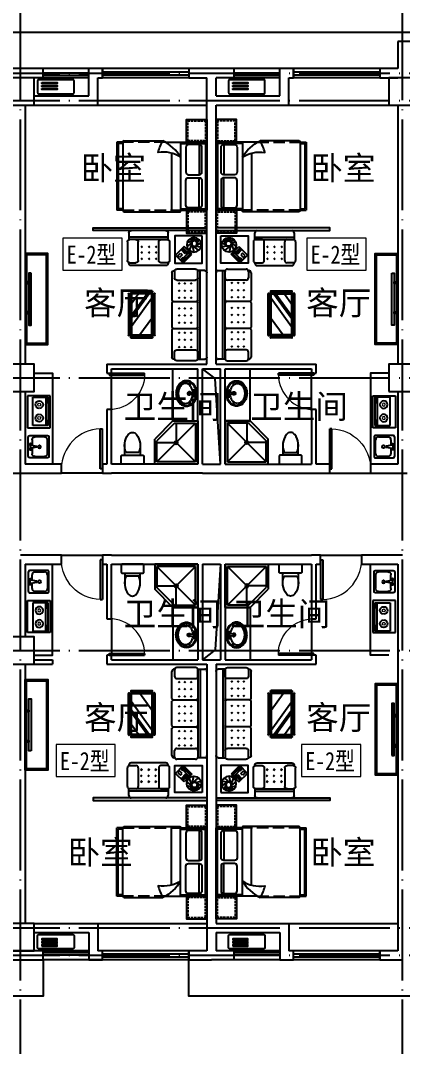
# Model space of a CAD drawing. Extents: x 122060 to 300410, y -425997 to -174060.
# Drawn here: x 233193 to 241593, y -400433 to -377867 of the extents above; entities that cross this region are included whole.
import ezdxf

# ---------------------------------------------------------------- set-up
doc = ezdxf.new("R2010")
doc.units = 0
doc.header["$LTSCALE"] = 1000
doc.header["$MEASUREMENT"] = 0
doc.linetypes.add('DASH', pattern=[0.35, 0.25, -0.1])
doc.linetypes.add('DOTE', pattern=[2.42, 2, -0.2, 0.02, -0.2])
doc.layers.get('0').update_dxf_attribs({"linetype": 'CONTINUOUS'})
for name, color, linetype in [('BALCONY', 6, 'CONTINUOUS'), ('DOTE', 1, 'CONTINUOUS'), ('WALL', 255, 'CONTINUOUS'), ('WINDOW', 4, 'CONTINUOUS'), ('WR-COLUMN', 255, 'CONTINUOUS'), ('WR-WALL', 255, 'CONTINUOUS'), ('厨卫', 8, 'CONTINUOUS'), ('家具', 8, 'CONTINUOUS'), ('平面看线', 8, 'CONTINUOUS'), ('空调', 8, 'CONTINUOUS')]:
    doc.layers.add(name, color=color, linetype=linetype)
doc.layers.add('PUB_TEXT', color=7, linetype='CONTINUOUS', lineweight=0)
doc.styles.add('dim_font', font='SIMPLEX.shx', dxfattribs={"width": 0.8})
doc.styles.add('宋体', font='SimSun.ttf')
doc.styles.add('黑体', font='SIMHEI.TTF', dxfattribs={"width": 0.8})

# ---------------------------------------------------------------- blocks, each defined once
blk = doc.blocks.new('dgfgf')
at = {"layer": '家具'}
blk.add_lwpolyline([(7597, -62676), (7147, -62676), (7147, -63176), (7597, -63176), (7597, -62676), (7517, -62676)], dxfattribs=at)
at = {"layer": '家具', "color": 251, "linetype": 'DASH', "ltscale": 0.2}
blk.add_lwpolyline([(7567, -62706), (7177, -62706), (7177, -63146), (7567, -63146)], close=True, dxfattribs=at)
blk = doc.blocks.new('A$C72813290')
at = {"layer": '家具'}
for p, q in [((579, 2000), (0, 2000)), ((0, 500), (0, 2000)), ((30, 530), (30, 1970)), ((579, 1970), (30, 1970)), ((170, 1945), (170, 1283)), ((579, 500), (579, 2010)), ((1830, 2030), (599, 2030)), ((779, 753), (779, 2030)), ((1850, 500), (1850, 2000)), ((1850, 2000), (1980, 2000)), ((1850, 1970), (1950, 1970)), ((1950, 530), (1950, 1970)), ((1980, 500), (1980, 2000)), ((170, 555), (170, 1217)), ((912, 500), (0, 500)), ((579, 530), (30, 530)), ((1830, 470), (967, 470)), ((1850, 530), (1950, 530)), ((1850, 500), (1980, 500))]:
    blk.add_line(p, q, dxfattribs=at)
at = {"layer": '家具', "linetype": 'DASH'}
for p, q in [((1850, 2000), (579, 2000)), ((912, 500), (1850, 500))]:
    blk.add_line(p, q, dxfattribs=at)
at = {"layer": '家具'}
for points in [[(170, 1945), (405, 1945, -0.414214), (465, 1885), (465, 1343, -0.414214), (405, 1283), (170, 1283, -0.414214), (110, 1343), (110, 1885, -0.414214)], [(170, 555), (405, 555, 0.414214), (465, 615), (465, 1157, 0.414214), (405, 1217), (170, 1217, 0.414214), (110, 1157), (110, 615, 0.414214)]]:
    blk.add_lwpolyline(points, format="xyb", close=True, dxfattribs=at)
blk.add_lwpolyline([(579, 833, 0.180302), (1071, 725, -0.088637), (967, 470, 28871.271551)], format="xyb", dxfattribs=at)
for centre, radius, start, end in [((599, 2010), 20, 90, 180), ((1819, 2001), 30.7, 357.6884, 69.6917), ((1392, 1313), 944, 210.6075, 243.2773), ((1819, 499), 30.7, 290.3566, 2.3152)]:
    blk.add_arc(centre, radius, start, end, dxfattribs=at)
blk.add_blockref('dgfgf', (-7147, 65176), dxfattribs=at)
at = {"layer": '家具', "xscale": -1, "rotation": 180}
blk.add_blockref('dgfgf', (-7147, -62676), dxfattribs=at)
blk = doc.blocks.new('asfdgdfhfgj')
at = {"layer": '家具'}
for p, q in [((253, 470), (-697, 470)), ((-697, 470), (-697, -80)), ((253, -480), (253, 470)), ((203, 420), (-647, 420)), ((-647, 420), (-647, -42)), ((-647, 420), (203, -430)), ((203, 420), (-196, 22)), ((203, -430), (203, 420)), ((-222, -5), (-222, 20)), ((-297, -480), (-697, -80)), ((-647, -5), (-260, -5)), ((-260, -430), (-647, -42)), ((-247, -5), (-222, -5)), ((-222, -5), (-197, -5)), ((-222, -30), (-222, -5)), ((-222, -430), (-222, -42)), ((-260, -430), (203, -430)), ((-297, -480), (253, -480))]:
    blk.add_line(p, q, dxfattribs=at)
for radius in [37.5, 25]:
    blk.add_circle((-222, -5), radius, dxfattribs=at)
blk = doc.blocks.new('asfdfgfhfg')
at = {"layer": '家具', "color": 6}
for p, q in [((-694, 1502), (-729, 1600)), ((-683, 1543), (-673, 1632)), ((-651, 1566), (-616, 1640)), ((-632, 1568), (-564, 1629)), ((-611, 1564), (-511, 1595)), ((-677, 1466), (-777, 1525)), ((-649, 1450), (-776, 1433)), ((-609, 1454), (-722, 1355)), ((-583, 1478), (-618, 1320)), ((-598, 1556), (-471, 1530)), ((-581, 1533), (-467, 1445)), ((-575, 1501), (-521, 1357))]:
    blk.add_line(p, q, dxfattribs=at)
at = {"layer": '家具'}
for p, q in [((-54, 1595), (-54, 1745)), ((-54, 1645), (809, 1645)), ((-54, 1595), (809, 1595)), ((102, 1595), (-37, 1595)), ((-4, 1795), (759, 1795)), ((652, 1595), (792, 1595)), ((809, 1745), (809, 1592)), ((-575, 1274), (-405, 1443)), ((-386, 1406), (-471, 1321)), ((-452, 1302), (-367, 1387)), ((-433, 1283), (-348, 1368)), ((-405, 1443), (-216, 1255)), ((-348, 1368), (-386, 1406)), ((-87, 1545), (-87, 1134)), ((152, 1134), (152, 1545)), ((198, 1453), (229, 1423)), ((229, 1453), (198, 1423)), ((356, 1453), (386, 1423)), ((386, 1453), (356, 1423)), ((514, 1453), (544, 1423)), ((544, 1453), (514, 1423)), ((602, 1134), (602, 1545)), ((842, 1545), (842, 1134)), ((-386, 1085), (-575, 1274)), ((-556, 1274), (-509, 1227)), ((-504, 1326), (-551, 1278)), ((-551, 1278), (-509, 1236)), ((-532, 1278), (-504, 1307)), ((-532, 1278), (-381, 1128)), ((-509, 1236), (-499, 1245)), ((-509, 1227), (-495, 1241)), ((-462, 1283), (-504, 1326)), ((-353, 1156), (-504, 1307)), ((-452, 1283), (-499, 1330)), ((-471, 1321), (-433, 1283)), ((-471, 1274), (-462, 1283)), ((-466, 1269), (-452, 1283)), ((-424, 1151), (-414, 1161)), ((-381, 1109), (-424, 1151)), ((-216, 1255), (-386, 1085)), ((-386, 1189), (-377, 1198)), ((-334, 1156), (-381, 1109)), ((-381, 1128), (-353, 1156)), ((-377, 1198), (-334, 1156)), ((-325, 1297), (-363, 1260)), ((-363, 1260), (-306, 1203)), ((-268, 1241), (-325, 1297)), ((-306, 1203), (-268, 1241)), ((198, 1326), (229, 1296)), ((229, 1326), (198, 1296)), ((198, 1189), (229, 1159)), ((229, 1189), (198, 1159)), ((356, 1326), (386, 1296)), ((386, 1326), (356, 1296)), ((386, 1189), (356, 1159)), ((356, 1189), (386, 1159)), ((514, 1326), (544, 1296)), ((544, 1326), (514, 1296)), ((514, 1189), (544, 1159)), ((544, 1189), (514, 1159)), ((-859, 912), (-706, 912)), ((-759, -1038), (-759, 912)), ((-709, -1038), (-709, 912)), ((-659, 946), (-247, 946)), ((-197, 912), (-189, 912)), ((-54, 1084), (-54, 1075)), ((-37, 1084), (102, 1084)), ((-4, 1025), (759, 1025)), ((792, 1084), (652, 1084)), ((809, 1084), (809, 1075)), ((-909, -988), (-909, 862)), ((-709, 755), (-709, 896)), ((-247, 705), (-659, 705)), ((-197, 896), (-197, 755)), ((-139, 862), (-139, 264)), ((-546, 651), (-576, 620)), ((-546, 620), (-576, 651)), ((-546, 463), (-576, 493)), ((-546, 493), (-576, 463)), ((-409, 651), (-439, 620)), ((-409, 620), (-439, 651)), ((-409, 493), (-439, 463)), ((-409, 463), (-439, 493)), ((-282, 651), (-312, 620)), ((-282, 620), (-312, 651)), ((-282, 493), (-312, 463)), ((-282, 463), (-312, 493)), ((287, 455), (287, 450)), ((297, 465), (756, 465)), ((766, 455), (766, 450)), ((-169, 235), (-679, 235)), ((-546, 335), (-576, 305)), ((-546, 305), (-576, 335)), ((-409, 335), (-439, 305)), ((-409, 305), (-439, 335)), ((-282, 335), (-312, 305)), ((-282, 305), (-312, 335)), ((236, -505), (236, 404)), ((246, 414), (251, 414)), ((261, 368), (333, 440)), ((261, 396), (305, 440)), ((261, -505), (261, 404)), ((297, 440), (756, 440)), ((301, 305), (751, -315)), ((364, 400), (751, -134)), ((407, 400), (751, -75)), ((595, 400), (751, 185)), ((791, 368), (719, 440)), ((791, 396), (747, 440)), ((791, 404), (791, -505)), ((806, 414), (801, 414)), ((816, 404), (816, -505)), ((-546, 75), (-576, 105)), ((-546, 105), (-576, 75)), ((-409, 75), (-439, 105)), ((-409, 105), (-439, 75)), ((-282, 75), (-312, 105)), ((-282, 105), (-312, 75)), ((-139, 206), (-139, -332)), ((-546, -52), (-576, -82)), ((-546, -82), (-576, -52)), ((-546, -240), (-576, -210)), ((-546, -210), (-576, -240)), ((-409, -82), (-439, -52)), ((-409, -52), (-439, -82)), ((-409, -240), (-439, -210)), ((-409, -210), (-439, -240)), ((-282, -82), (-312, -52)), ((-282, -52), (-312, -82)), ((-282, -240), (-312, -210)), ((-282, -210), (-312, -240)), ((301, -138), (565, -500)), ((-169, -361), (-679, -361)), ((-546, -431), (-576, -461)), ((-546, -461), (-576, -431)), ((-409, -431), (-439, -461)), ((-409, -461), (-439, -431)), ((-282, -431), (-312, -461)), ((-282, -461), (-312, -431)), ((-139, -390), (-139, -988)), ((-546, -619), (-576, -588)), ((-546, -588), (-576, -619)), ((-409, -588), (-439, -619)), ((-409, -619), (-439, -588)), ((-282, -588), (-312, -619)), ((-282, -619), (-312, -588)), ((246, -515), (251, -515)), ((261, -468), (333, -540)), ((261, -496), (305, -540)), ((287, -555), (287, -550)), ((756, -540), (297, -540)), ((756, -565), (297, -565)), ((791, -468), (719, -540)), ((791, -496), (747, -540)), ((766, -555), (766, -550)), ((806, -515), (801, -515)), ((-709, -881), (-709, -1021)), ((-247, -831), (-659, -831)), ((-546, -746), (-576, -776)), ((-546, -776), (-576, -746)), ((-409, -746), (-439, -776)), ((-409, -776), (-439, -746)), ((-282, -746), (-312, -776)), ((-282, -776), (-312, -746)), ((-197, -1021), (-197, -881)), ((-709, -1038), (-859, -1038)), ((-659, -1071), (-247, -1071)), ((-197, -1038), (-189, -1038))]:
    blk.add_line(p, q, dxfattribs=at)
for points in [[(-805, 1679), (-205, 1679), (-205, 1079), (-805, 1079)], [(301, 400), (751, 400), (751, -500), (301, -500)]]:
    blk.add_lwpolyline(points, close=True, dxfattribs=at)
at = {"layer": '家具', "color": 6}
for centre, radius in [((-623, 1480), 160), ((-634, 1508), 60)]:
    blk.add_circle(centre, radius, dxfattribs=at)
at = {"layer": '家具'}
for centre, radius, start, end in [((-37, 1545), 50, 90, 180), ((-4, 1745), 50, 90, 180), ((102, 1545), 50, 0, 90), ((652, 1545), 50, 90, 180), ((759, 1745), 50, 0, 90), ((792, 1545), 50, 0, 90), ((-37, 1134), 50, 180, 270), ((102, 1134), 50, 270, 0), ((652, 1134), 50, 180, 270), ((792, 1134), 50, 270, 0), ((-859, 862), 50, 90, 180), ((-659, 896), 50, 90, 180), ((-247, 896), 50, 0, 90), ((-189, 862), 50, 0, 90), ((-4, 1075), 50, 180, 270), ((759, 1075), 50, 270, 0), ((-659, 755), 50, 180, 270), ((-247, 755), 50, 270, 0), ((297, 455), 10, 90, 180), ((756, 455), 10, 0, 90), ((-679, 265), 30, 180, 270), ((-679, 205), 30, 90, 180), ((-169, 265), 30, 270, 0), ((-169, 205), 30, 0, 90), ((246, 404), 10, 90, 180), ((251, 404), 10, 0, 90), ((297, 450), 10, 180, 270), ((756, 450), 10, 270, 0), ((801, 404), 10, 90, 180), ((806, 404), 10, 0, 90), ((-679, -331), 30, 180, 270), ((-679, -391), 30, 90, 180), ((-169, -331), 30, 270, 0), ((-169, -391), 30, 0, 90), ((246, -505), 10, 180, 270), ((251, -505), 10, 270, 0), ((297, -550), 10, 90, 180), ((297, -555), 10, 180, 270), ((756, -550), 10, 0, 90), ((756, -555), 10, 270, 0), ((801, -505), 10, 180, 270), ((806, -505), 10, 270, 0), ((-659, -881), 50, 90, 180), ((-247, -881), 50, 0, 90), ((-859, -988), 50, 180, 270), ((-659, -1021), 50, 180, 270), ((-247, -1021), 50, 270, 0), ((-189, -988), 50, 270, 0)]:
    blk.add_arc(centre, radius, start, end, dxfattribs=at)
at = {"layer": '家具', "style": 'dim_font', "width": 0.8, "flags": 9}
for tag, p, rotation in [('YSIZE', (377, 1795), 180), ('XSIZE', (377, 1795), 180), ('YSIZE', (-909, -63), 270), ('XSIZE', (-909, -63), 270)]:
    blk.add_attdef(tag, p, '', height=0.5, rotation=rotation, dxfattribs=at)
blk = doc.blocks.new('A$C2FB07499')
at = {"layer": '家具', "ltscale": 0.5}
blk.add_lwpolyline([(500, 0), (0, 0), (0, 2000), (500, 2000)], close=True, dxfattribs=at)
at = {"layer": '家具', "color": 251, "ltscale": 40}
for points in [[(470, 30), (30, 30), (30, 1970), (470, 1970)], [(368, 1572), (415, 1572), (415, 428), (368, 428)], [(415, 1381), (480, 1381), (480, 1343), (415, 1343)], [(415, 717), (480, 717), (480, 679), (415, 679)]]:
    blk.add_lwpolyline(points, close=True, dxfattribs=at)
blk = doc.blocks.new('safedgdhgfh')
at = {"layer": '厨卫', "linetype": 'Continuous'}
for p, q in [((-352, -356), (-352, 344)), ((-352, 344), (148, 344)), ((148, 344), (148, -356)), ((148, -356), (-352, -356))]:
    blk.add_line(p, q, dxfattribs=at)
at = {"layer": '厨卫'}
for p, q in [((103, 293), (-239, 293)), ((-239, 293), (-239, -330)), ((47, -330), (47, 293)), ((103, -330), (103, 293)), ((-239, -330), (103, -330))]:
    blk.add_line(p, q, dxfattribs=at)
at = {"layer": '厨卫', "lineweight": 13}
for p, q in [((71, 268), (81, 268)), ((96, 251), (79, 251)), ((79, 251), (79, 186)), ((96, 186), (96, 251)), ((70, 176), (81, 176)), ((79, 186), (96, 186)), ((71, -205), (81, -205)), ((79, -222), (79, -287)), ((96, -222), (79, -222)), ((96, -287), (96, -222)), ((70, -297), (81, -297)), ((79, -287), (96, -287))]:
    blk.add_line(p, q, dxfattribs=at)
for points in [[(71, 268, 0.259034), (67, 266, 0.076276), (63, 254, 0.036515), (60, 241, 0.026615), (59, 222, 0.026615), (60, 203, 0.036515), (63, 189, 0.076276), (67, 178, 0.259034), (71, 176, 0.078462), (72, 176, 0.056762)], [(81, 268, 0.259034), (78, 266, 0.076276), (73, 254, 0.036515), (71, 241, 0.026615), (70, 222, 0.026615), (71, 203, 0.036515), (73, 189, 0.076276), (78, 178, 0.259034), (81, 176, 0.259034), (85, 178, 0.056762), (89, 186, 0.036515)], [(91, 251, 0.008736), (90, 254, 0.076276), (85, 266, 0.259034), (81, 268, 0.259034)], [(71, -205, 0.259034), (67, -207, 0.076276), (63, -219, 0.036515), (60, -232, 0.026615), (59, -251, 0.026615), (60, -270, 0.036515), (63, -284, 0.076276), (67, -295, 0.259034), (71, -297, 0.078462), (72, -297, 0.056762)], [(81, -205, 0.259034), (78, -207, 0.076276), (73, -219, 0.036515), (71, -232, 0.026615), (70, -251, 0.026615), (71, -270, 0.036515), (73, -284, 0.076276), (78, -295, 0.259034), (81, -297, 0.259034), (85, -295, 0.056762), (89, -287, 0.036515)], [(91, -222, 0.008736), (90, -219, 0.076276), (85, -207, 0.259034), (81, -205, 0.259034)]]:
    blk.add_lwpolyline(points, format="xyb", dxfattribs=at)
at = {"layer": '厨卫', "linetype": 'Continuous'}
for centre, start, end in [((-94, 128), 270, 269.036), ((-94, -165), 90.964, 90)]:
    blk.add_arc(centre, 82.5, start, end, dxfattribs=at)
at = {"layer": '厨卫', "linetype": 'Continuous', "lineweight": 13}
for centre, start, end in [((-94, 128), 270, 269.3468), ((-94, -165), 90.6532, 90)]:
    blk.add_arc(centre, 31.6, start, end, dxfattribs=at)
blk = doc.blocks.new('空调机')
at = {"layer": '空调', "color": 8}
for p, q in [((2416486, -275315), (2416486, -275325)), ((2416849, -275305), (2416496, -275305)), ((2416859, -275325), (2416859, -275315))]:
    blk.add_line(p, q, dxfattribs=at)
blk.add_lwpolyline([(2416186, -275325), (2416946, -275325, -0.414214), (2416966, -275345), (2416966, -275615, -0.414214), (2416946, -275635), (2416186, -275635, -0.414214), (2416166, -275615), (2416166, -275345, -0.414214)], format="xyb", close=True, dxfattribs=at)
for points in [[(2416256, -275445), (2416592, -275445), (2416592, -275416), (2416256, -275416)], [(2416256, -275511), (2416592, -275511), (2416592, -275482), (2416256, -275482)], [(2416235, -275664), (2416675, -275664), (2416675, -275649), (2416235, -275649)], [(2416256, -275577), (2416592, -275577), (2416592, -275548), (2416256, -275548)]]:
    blk.add_lwpolyline(points, close=True, dxfattribs=at)
for centre, start, end in [((2416496, -275315), 90, 180), ((2416849, -275315), 0, 90)]:
    blk.add_arc(centre, 10, start, end, dxfattribs=at)
blk = doc.blocks.new('_FZHK')
blk.add_lwpolyline([(-0.5, -0.5), (0.5, -0.5), (0.5, 0.5), (-0.5, 0.5)], close=True)
blk = doc.blocks.new('$DorLib2D$00000001')
for p, q in [((0.45, 0.975), (0.5, 0.975)), ((0.45, 0), (0.45, 0.975)), ((0.5, 0), (0.5, 0.975)), ((0.5, 0), (0.45, 0))]:
    blk.add_line(p, q)
at = {"lineweight": 13}
blk.add_arc((0.475, 0), 0.975, 91.4693, 180, dxfattribs=at)
blk = doc.blocks.new('$plan$00001613')
at = {"layer": '厨卫'}
for p, q in [((-260, -140), (-260, 140)), ((-200, 170), (-200, -170))]:
    blk.add_line(p, q, dxfattribs=at)
blk.add_lwpolyline([(-430, -170), (-200, -170), (-200, -220, 0.414214), (-170, -250), (-30, -250, 0.414214), (0, -220), (0, 220, 0.414214), (-30, 250), (-170, 250, 0.414214), (-200, 220), (-200, 170), (-430, 170)], format="xyb", dxfattribs=at)
for centre, radius, start, end in [((-590, 0), 110, 123.4509, 236.5491), ((-413, -227), 398, 67.4505, 126.6381), ((-413, 227), 398, 233.3619, 292.5495)]:
    blk.add_arc(centre, radius, start, end, dxfattribs=at)
blk = doc.blocks.new('$plan$00001629')
for p, q in [((-252, -170), (-172, -150)), ((-75, -35), (-75, -85)), ((-75, -35), (75, -35)), ((-75, -85), (-21, -85)), ((-16, -146), (-25, -35)), ((16, -146), (25, -35)), ((21, -85), (75, -85)), ((75, -35), (75, -85)), ((172, -150), (252, -170))]:
    blk.add_line(p, q)
for centre, radius in [((-50, -60), 20), ((1, -60), 10), ((50, -60), 20)]:
    blk.add_circle(centre, radius)
for centre, radius, start, end in [((0, -340), 340, 90, 108.7907), ((0, -340), 340, 71.2093, 90), ((-90, -230), 190, 153.24, 180), ((-90, -230), 173, 153.24, 180), ((-46, -252), 239, 129.4007, 153.24), ((-46, -252), 222, 129.4007, 153.24), ((-102, -250), 118, 150.3366, 180), ((-53, -278), 174, 126.0274, 150.3366), ((-18, -286), 283, 108.7907, 129.4007), ((-18, -286), 266, 108.7907, 129.4007), ((-21, -322), 229, 106.7647, 126.0274), ((0, -340), 323, 90, 108.7907), ((0, -391), 301, 93.9271, 106.7647), ((0, -170), 35, 118.7783, 61.2217), ((0, -170), 25, 129.0728, 50.9272), ((0, -146), 16.3, 180, 0), ((0, -340), 323, 71.2093, 90), ((0, -391), 301, 73.2353, 86.0729), ((21, -322), 229, 53.9726, 73.2353), ((18, -286), 266, 50.5993, 71.2093), ((18, -286), 283, 50.5993, 71.2093), ((53, -278), 174, 29.6634, 53.9726), ((46, -252), 222, 26.76, 50.5993), ((46, -252), 239, 26.76, 50.5993), ((102, -250), 118, 0, 29.6634), ((90, -230), 173, 0, 26.76), ((90, -230), 190, 0, 26.76), ((-90, -230), 190, 180, 206.76), ((-90, -230), 173, 180, 206.76), ((-46, -208), 239, 206.76, 230.5993), ((-46, -208), 222, 206.76, 230.5993), ((-102, -250), 118, 180, 209.6634), ((-53, -222), 174, 209.6634, 233.9726), ((-18, -174), 283, 230.5993, 251.2093), ((-18, -174), 266, 230.5993, 251.2093), ((-21, -178), 229, 233.9726, 253.2353), ((0, -120), 340, 251.2093, 270), ((0, -120), 323, 251.2093, 270), ((0, -109), 301, 253.2353, 270), ((0, -109), 301, 270, 286.7647), ((0, -120), 323, 270, 288.7907), ((0, -120), 340, 270, 288.7907), ((21, -178), 229, 286.7647, 306.0274), ((18, -174), 266, 288.7907, 309.4007), ((18, -174), 283, 288.7907, 309.4007), ((53, -222), 174, 306.0274, 330.3366), ((46, -208), 222, 309.4007, 333.24), ((46, -208), 239, 309.4007, 333.24), ((102, -250), 118, 330.3366, 0), ((90, -230), 173, 333.24, 0), ((90, -230), 190, 333.24, 0)]:
    blk.add_arc(centre, radius, start, end)
blk = doc.blocks.new('$plan$00000356')
at = {"color": 0, "linetype": 'ByBlock'}
for p, q in [((215, 0), (-215, 0)), ((-245, -31), (-245, -419)), ((-215, -358), (-215, -143)), ((-153, -82), (-26, -82)), ((-31, -41), (31, -41)), ((-31, -61), (-10, -184)), ((-10, -184), (10, -184)), ((10, -184), (31, -61)), ((26, -82), (153, -82)), ((215, -143), (215, -358)), ((245, -419), (245, -31)), ((-215, -450), (215, -450)), ((153, -419), (-153, -419))]:
    blk.add_line(p, q, dxfattribs=at)
for centre, radius in [((-51, -51), 20.5), ((0, -245), 30.7), ((51, -51), 20.5)]:
    blk.add_circle(centre, radius, dxfattribs=at)
for centre, radius, start, end in [((-215, -31), 30.7, 90, 180), ((-153, -143), 61.4, 90, 180), ((153, -143), 61.4, 0, 90), ((215, -31), 30.7, 0, 90), ((-215, -419), 30.7, 180, 270), ((-153, -358), 61.4, 180, 270), ((153, -358), 61.4, 270, 0), ((215, -419), 30.7, 270, 0)]:
    blk.add_arc(centre, radius, start, end, dxfattribs=at)
blk = doc.blocks.new('$TCHSYS$WIN2D')
for p, q in [((-0.5, 0.5), (0.5, 0.5)), ((-0.5, 0.5), (-0.5, -0.5)), ((0.5, 0.5), (0.5, -0.5)), ((0.5, 0.167), (-0.5, 0.167)), ((0.5, -0.167), (-0.5, -0.167)), ((-0.5, -0.5), (0.5, -0.5))]:
    blk.add_line(p, q)

msp = doc.modelspace()

# ---------------------------------------------------------------- linework, layer by layer
at = {"layer": 'BALCONY', "color": 8}
for p, q in [((234692.7, -378925.6), (233692.7, -378925.6)), ((238892.7, -378925.6), (237892.7, -378925.6)), ((234692.7, -379125.6), (233692.7, -379125.6)), ((238892.7, -379125.6), (237892.7, -379125.6)), ((234692.7, -398325.6), (233692.7, -398325.6)), ((238892.7, -398325.6), (237892.7, -398325.6)), ((234692.7, -398525.6), (233692.7, -398525.6)), ((238892.7, -398525.6), (237892.7, -398525.6))]:
    msp.add_line(p, q, dxfattribs=at)
at = {"layer": 'BALCONY'}
for p, q in [((234692.7, -379025.6), (233692.7, -379025.6)), ((234692.7, -379075.6), (233692.7, -379075.6)), ((238892.7, -379025.6), (237892.7, -379025.6)), ((238892.7, -379075.6), (237892.7, -379075.6)), ((234692.7, -398375.6), (233692.7, -398375.6)), ((234692.7, -398425.6), (233692.7, -398425.6)), ((238892.7, -398375.6), (237892.7, -398375.6)), ((238892.7, -398425.6), (237892.7, -398425.6))]:
    msp.add_line(p, q, dxfattribs=at)
at = {"layer": 'DOTE', "linetype": 'DOTE'}
for p, q in [((233192.7, -401400.9), (233192.7, -374585.9)), ((241592.7, -401400.9), (241592.7, -374585.9)), ((157037.6, -379025.6), (258044.4, -379025.6)), ((157037.6, -379625.6), (258044.4, -379625.6)), ((157037.6, -385725.6), (258044.4, -385725.6)), ((157037.6, -391725.6), (257744.4, -391725.6)), ((157037.6, -397825.6), (257744.4, -397825.6)), ((157037.6, -398425.6), (257744.4, -398425.6))]:
    msp.add_line(p, q, dxfattribs=at)
at = {"layer": 'PUB_TEXT'}
for points in [[(235425.1, -382654.8), (234125.1, -382654.8), (234125.1, -383354.8), (235425.1, -383354.8)], [(240792, -382654.8), (239492, -382654.8), (239492, -383354.8), (240792, -383354.8)], [(235277.7, -393793.2), (233977.7, -393793.2), (233977.7, -394493.2), (235277.7, -394493.2)], [(240673.8, -393793.2), (239373.8, -393793.2), (239373.8, -394493.2), (240673.8, -394493.2)]]:
    msp.add_lwpolyline(points, close=True, dxfattribs=at)
at = {"layer": 'WALL'}
for p, q in [((237292.7, -379625.6), (237292.7, -379125.6)), ((237492.7, -379525.6), (237492.7, -379125.6)), ((233492.7, -379525.6), (234692.7, -379525.6)), ((237492.7, -379525.6), (238892.7, -379525.6)), ((233492.7, -379725.6), (234892.7, -379725.6)), ((237292.7, -385425.6), (237292.7, -379625.6)), ((237492.7, -379725.6), (239092.7, -379725.6)), ((237492.7, -385425.6), (237492.7, -379725.6)), ((235092.7, -385425.6), (237192.7, -385425.6)), ((235092.7, -385425.6), (235092.7, -385625.6)), ((235092.7, -385625.6), (235192.7, -385625.6)), ((235192.7, -385525.6), (237092.7, -385525.6)), ((235192.7, -385625.6), (235192.7, -385525.6)), ((237092.7, -387625.6), (237092.7, -385525.6)), ((237192.7, -385425.6), (237292.7, -385425.6)), ((237192.7, -387625.6), (237192.7, -385525.6)), ((237192.7, -385525.6), (237392.7, -385525.6)), ((237392.7, -385525.6), (237592.7, -385525.6)), ((237492.7, -385425.6), (237592.7, -385425.6)), ((237592.7, -385425.6), (239692.7, -385425.6)), ((237592.7, -387625.6), (237592.7, -385525.6)), ((237692.7, -387625.6), (237692.7, -385525.6)), ((237692.7, -385525.6), (239592.7, -385525.6)), ((239592.7, -385525.6), (239592.7, -385625.6)), ((239592.7, -385625.6), (239692.7, -385625.6)), ((239692.7, -385625.6), (239692.7, -385425.6)), ((235192.7, -386425.6), (235092.7, -386425.6)), ((235092.7, -386425.6), (235092.7, -387625.6)), ((235192.7, -387625.6), (235192.7, -386425.6)), ((239692.7, -386425.6), (239592.7, -386425.6)), ((239592.7, -386425.6), (239592.7, -387625.6)), ((239692.7, -387625.6), (239692.7, -386425.6)), ((234092.7, -387625.6), (233292.7, -387625.6)), ((234092.7, -387825.6), (234092.7, -387625.6)), ((235092.7, -387625.6), (234992.7, -387625.6)), ((234992.7, -387625.6), (234992.7, -387825.6)), ((237092.7, -387625.6), (235192.7, -387625.6)), ((237192.7, -387625.6), (237592.7, -387625.6)), ((237692.7, -387625.6), (239592.7, -387625.6)), ((239992.7, -387625.6), (239692.7, -387625.6)), ((239992.7, -387825.6), (239992.7, -387625.6)), ((241492.7, -387625.6), (240892.7, -387625.6)), ((240892.7, -387625.6), (240892.7, -387825.6)), ((232492.7, -387825.6), (233192.7, -387825.6)), ((233192.7, -387825.6), (234092.7, -387825.6)), ((234992.7, -387825.6), (235192.7, -387825.6)), ((237192.7, -387825.6), (235192.7, -387825.6)), ((237192.7, -387825.6), (237592.7, -387825.6)), ((237592.7, -387825.6), (239592.7, -387825.6)), ((239592.7, -387825.6), (239992.7, -387825.6)), ((240892.7, -387825.6), (241692.7, -387825.6)), ((234092.7, -389625.6), (233192.7, -389625.6)), ((234092.7, -389825.6), (234092.7, -389625.6)), ((235192.7, -389625.6), (234992.7, -389625.6)), ((234992.7, -389625.6), (234992.7, -389825.6)), ((235192.7, -389625.6), (237192.7, -389625.6)), ((237192.7, -389625.6), (237592.7, -389625.6)), ((237592.7, -389625.6), (239592.7, -389625.6)), ((239792.7, -389625.6), (239592.7, -389625.6)), ((239792.7, -389825.6), (239792.7, -389625.6)), ((241592.7, -389625.6), (240692.7, -389625.6)), ((240692.7, -389625.6), (240692.7, -389825.6)), ((233292.7, -389825.6), (234092.7, -389825.6)), ((234992.7, -389825.6), (235092.7, -389825.6)), ((235092.7, -389825.6), (235092.7, -391025.6)), ((235192.7, -391025.6), (235192.7, -389825.6)), ((235192.7, -389825.6), (237092.7, -389825.6)), ((237092.7, -389825.6), (237092.7, -391925.6)), ((237192.7, -389825.6), (237592.7, -389825.6)), ((237192.7, -389825.6), (237192.7, -391925.6)), ((237592.7, -389825.6), (237592.7, -391925.6)), ((237692.7, -389825.6), (237692.7, -391925.6)), ((237692.7, -389825.6), (239592.7, -389825.6)), ((239592.7, -389825.6), (239592.7, -391025.6)), ((239692.7, -391025.6), (239692.7, -389825.6)), ((239692.7, -389825.6), (239792.7, -389825.6)), ((240692.7, -389825.6), (241492.7, -389825.6)), ((235092.7, -391025.6), (235192.7, -391025.6)), ((239592.7, -391025.6), (239692.7, -391025.6)), ((233492.7, -391925.6), (233892.7, -391925.6)), ((233892.7, -391925.6), (233892.7, -392025.6)), ((235192.7, -391825.6), (235092.7, -391825.6)), ((235092.7, -391825.6), (235092.7, -392025.6)), ((235192.7, -391925.6), (235192.7, -391825.6)), ((235192.7, -391925.6), (237092.7, -391925.6)), ((237192.7, -391925.6), (237392.7, -391925.6)), ((237392.7, -391925.6), (237592.7, -391925.6)), ((237692.7, -391925.6), (239592.7, -391925.6)), ((239692.7, -391825.6), (239592.7, -391825.6)), ((239592.7, -391825.6), (239592.7, -391925.6)), ((239692.7, -392025.6), (239692.7, -391825.6)), ((233492.7, -392025.6), (233892.7, -392025.6)), ((235092.7, -392025.6), (237192.7, -392025.6)), ((237192.7, -392025.6), (237292.7, -392025.6)), ((237292.7, -392025.6), (237292.7, -397825.6)), ((237492.7, -392025.6), (237492.7, -397725.6)), ((237492.7, -392025.6), (237592.7, -392025.6)), ((237592.7, -392025.6), (239692.7, -392025.6)), ((233492.7, -397725.6), (234892.7, -397725.6)), ((237292.7, -397825.6), (237292.7, -398325.6)), ((237492.7, -397725.6), (239092.7, -397725.6)), ((233492.7, -397925.6), (234692.7, -397925.6)), ((237492.7, -397925.6), (238892.7, -397925.6)), ((237492.7, -397925.6), (237492.7, -398325.6))]:
    msp.add_line(p, q, dxfattribs=at)
for points in [[(237292.7, -382485.6), (234792.7, -382485.6), (234792.7, -382425.6), (237292.7, -382425.6)], [(237492.7, -382485.6), (239992.7, -382485.6), (239992.7, -382425.6), (237492.7, -382425.6)], [(237292.7, -394965.6), (234792.7, -394965.6), (234792.7, -395025.6), (237292.7, -395025.6)], [(237492.7, -394965.6), (239992.7, -394965.6), (239992.7, -395025.6), (237492.7, -395025.6)]]:
    msp.add_lwpolyline(points, dxfattribs=at)
at = {"layer": 'WINDOW'}
for p, q in [((234892.7, -379725.6), (237292.7, -379725.6)), ((239092.7, -379725.6), (241292.7, -379725.6)), ((235192.7, -386425.6), (235192.7, -385625.6)), ((239592.7, -386425.6), (239592.7, -385625.6)), ((234992.7, -387825.6), (234092.7, -387825.6)), ((239992.7, -387825.6), (240892.7, -387825.6)), ((234092.7, -389625.6), (234992.7, -389625.6)), ((239792.7, -389625.6), (240692.7, -389625.6)), ((235192.7, -391025.6), (235192.7, -391825.6)), ((239592.7, -391025.6), (239592.7, -391825.6)), ((234892.7, -397725.6), (237292.7, -397725.6)), ((239092.7, -397725.6), (241492.7, -397725.6))]:
    msp.add_line(p, q, dxfattribs=at)
at = {"layer": 'WR-WALL'}
for p, q in [((242092.7, -378325.6), (241492.7, -378325.6)), ((241492.7, -378325.6), (241492.7, -378925.6)), ((233192.7, -378925.6), (232692.7, -378925.6)), ((233692.7, -378925.6), (233192.7, -378925.6)), ((233692.7, -379125.6), (233692.7, -378925.6)), ((234692.7, -379525.6), (234692.7, -378925.6)), ((234992.7, -378925.6), (234692.7, -378925.6)), ((234992.7, -379125.6), (234992.7, -378925.6)), ((237392.7, -378925.6), (236892.7, -378925.6)), ((236892.7, -378925.6), (236892.7, -379125.6)), ((237892.7, -378925.6), (237392.7, -378925.6)), ((237892.7, -379125.6), (237892.7, -378925.6)), ((238892.7, -379525.6), (238892.7, -378925.6)), ((239192.7, -378925.6), (238892.7, -378925.6)), ((239192.7, -379125.6), (239192.7, -378925.6)), ((241492.7, -378925.6), (241092.7, -378925.6)), ((241092.7, -378925.6), (241092.7, -379125.6)), ((233692.7, -379125.6), (233292.7, -379125.6)), ((234892.7, -379725.6), (234892.7, -379125.6)), ((234892.7, -379125.6), (234992.7, -379125.6)), ((236892.7, -379125.6), (237292.7, -379125.6)), ((237892.7, -379125.6), (237492.7, -379125.6)), ((239092.7, -379725.6), (239092.7, -379125.6)), ((239092.7, -379125.6), (239192.7, -379125.6)), ((241092.7, -379125.6), (241492.7, -379125.6)), ((233292.7, -379725.6), (233292.7, -385425.6)), ((241492.7, -379725.6), (241492.7, -381325.6)), ((241492.7, -381325.6), (241492.7, -383925.6)), ((241492.7, -383925.6), (241492.7, -385425.6)), ((233292.7, -386025.6), (233292.7, -387625.6)), ((241492.7, -386025.6), (241492.7, -387625.6)), ((233292.7, -389825.6), (233292.7, -391425.6)), ((241492.7, -389825.6), (241492.7, -391925.6)), ((241492.7, -391925.6), (241492.7, -397825.6)), ((233292.7, -392025.6), (233292.7, -397725.6)), ((234892.7, -397725.6), (234892.7, -398325.6)), ((239092.7, -397725.6), (239092.7, -398325.6)), ((241492.7, -397825.6), (241492.7, -398325.6)), ((234692.7, -397925.6), (234692.7, -398525.6)), ((238892.7, -397925.6), (238892.7, -398525.6)), ((233692.7, -398325.6), (232692.7, -398325.6)), ((233692.7, -398525.6), (233692.7, -398325.6)), ((234992.7, -398325.6), (234892.7, -398325.6)), ((234992.7, -398525.6), (234992.7, -398325.6)), ((237292.7, -398325.6), (236892.7, -398325.6)), ((236892.7, -398325.6), (236892.7, -398525.6)), ((237892.7, -398325.6), (237492.7, -398325.6)), ((237892.7, -398525.6), (237892.7, -398325.6)), ((239192.7, -398325.6), (239092.7, -398325.6)), ((239192.7, -398525.6), (239192.7, -398325.6)), ((241492.7, -398325.6), (241092.7, -398325.6)), ((241092.7, -398325.6), (241092.7, -398525.6)), ((232692.7, -398525.6), (233692.7, -398525.6)), ((234692.7, -398525.6), (234992.7, -398525.6)), ((236892.7, -398525.6), (237392.7, -398525.6)), ((237892.7, -398525.6), (237392.7, -398525.6)), ((238892.7, -398525.6), (239192.7, -398525.6)), ((241092.7, -398525.6), (241592.7, -398525.6))]:
    msp.add_line(p, q, dxfattribs=at)
at = {"layer": '厨卫'}
for points in [[(237092.7, -386675.6), (236542.7, -386675.6), (236542.7, -385525.6)], [(237692.7, -386675.6), (238242.7, -386675.6), (238242.7, -385525.6)], [(237092.7, -390775.6), (236542.7, -390775.6), (236542.7, -391925.6)], [(237692.7, -390775.6), (238242.7, -390775.6), (238242.7, -391925.6)]]:
    msp.add_lwpolyline(points, dxfattribs=at)
at = {"layer": '家具'}
for points in [[(233492.7, -385625.6), (233892.7, -385625.6), (233892.7, -387625.6)], [(241292.7, -385625.6), (240892.7, -385625.6), (240892.7, -387625.6)], [(233492.7, -391825.6), (233892.7, -391825.6), (233892.7, -389825.6)], [(241292.7, -391825.6), (240892.7, -391825.6), (240892.7, -389825.6)]]:
    msp.add_lwpolyline(points, dxfattribs=at)
at = {"layer": '平面看线'}
for points in [[(159892.7, -378125.6), (183292.7, -378125.6), (183292.7, -378925.6), (186492.7, -378925.6), (186492.7, -378125.6), (229492.7, -378125.6), (229492.7, -378925.6), (232692.7, -378925.6), (232692.7, -378125.6), (256092.7, -378125.6), (256092.7, -399325.6), (236892.7, -399325.6), (236892.7, -398525.6), (233692.7, -398525.6), (233692.7, -399325.6), (190692.7, -399325.6), (190692.7, -398525.6), (187492.7, -398525.6), (187492.7, -399325.6), (159892.7, -399325.6), (159892.7, -378125.6)], [(237592.7, -387625.6), (237474.7, -385744.3), (237192.7, -385525.6)], [(237592.7, -389825.6), (237474.7, -391706.9), (237192.7, -391925.6)]]:
    msp.add_lwpolyline(points, dxfattribs=at)

# ---------------------------------------------------------------- block references
at = {"layer": 'WINDOW'}
for name, p, xscale, yscale, zscale, rotation in [('$TCHSYS$WIN2D', (235942.7, -379025.6), 1900, -200, 1900, 180), ('$DorLib2D$00000001', (235142.7, -386025.6), 800, -800, 800, 90), ('$DorLib2D$00000001', (239642.7, -386025.6), 800, 800, 800, 90), ('$DorLib2D$00000001', (234542.7, -387725.6), -900, -900, -900, 180), ('$DorLib2D$00000001', (235142.7, -391425.6), 800, 800, 800, 270), ('$DorLib2D$00000001', (239642.7, -391425.6), 800, -800, 800, 270), ('$TCHSYS$WIN2D', (235942.7, -398425.6), 1900, 200, 1900, 180), ('$TCHSYS$WIN2D', (240142.7, -398425.6), 1900, 200, 1900, 180.0000000004669)]:
    msp.add_blockref(name, p, dxfattribs=dict(at, xscale=xscale, yscale=yscale, zscale=zscale, rotation=rotation))
for name, p, xscale, yscale, zscale in [('$TCHSYS$WIN2D', (240142.7, -379025.6), -1900, 200, -1900), ('$DorLib2D$00000001', (240442.7, -387725.6), -900, 900, -900), ('$DorLib2D$00000001', (234542.7, -389725.6), 900, -900, 900), ('$DorLib2D$00000001', (240242.7, -389725.6), -900, -900, -900)]:
    msp.add_blockref(name, p, dxfattribs=dict(at, xscale=xscale, yscale=yscale, zscale=zscale))
at = {"layer": 'WR-COLUMN', "xscale": 600, "yscale": 600, "zscale": 600}
for p in [(233192.7, -379425.6), (241592.7, -379425.6), (233192.7, -385725.6), (241592.7, -385725.6)]:
    msp.add_blockref('_FZHK', p, dxfattribs=at)
at = {"layer": 'WR-COLUMN', "xscale": 600, "yscale": 600, "zscale": 600, "rotation": 90}
for p in [(233192.7, -391725.6), (233192.7, -398025.6)]:
    msp.add_blockref('_FZHK', p, dxfattribs=at)
at = {"layer": '厨卫'}
for name, p, rotation in [('$plan$00001629', (237071.8, -386069.6), 270), ('safedgdhgfh', (241086.2, -386481.4), 180), ('asfdgdfhfgj', (237945.6, -387155.2), 180), ('$plan$00001613', (239131.6, -387625.6, 0), 270), ('$plan$00000356', (241421.1, -387241.3), 270), ('$plan$00001613', (235653.9, -389825.6, 0), 89.99999999999999), ('$plan$00000356', (233364.4, -390209.9), 89.99999999999999), ('$plan$00001629', (237713.7, -391381.6), 89.99999999999999)]:
    msp.add_blockref(name, p, dxfattribs=dict(at, rotation=rotation))
for name, p, yscale, rotation in [('$plan$00001629', (237713.7, -386069.6), -0.9999999999999996, 270), ('$plan$00000356', (233364.4, -387241.3), -0.9999999999999998, 270), ('$plan$00001613', (235653.9, -387625.6, 0), -1, 270), ('$plan$00001613', (239131.6, -389825.6, 0), -1, 89.99999999999999), ('$plan$00000356', (241421.1, -390209.9), -1, 89.99999999999999), ('$plan$00001629', (237071.8, -391381.6), -1.000000000000001, 89.99999999999999)]:
    msp.add_blockref(name, p, dxfattribs=dict(at, yscale=yscale, rotation=rotation))
at = {"layer": '厨卫', "xscale": -1, "rotation": 180}
for name, p in [('safedgdhgfh', (233699.2, -386481.4)), ('asfdgdfhfgj', (236839.9, -387155.2))]:
    msp.add_blockref(name, p, dxfattribs=at)
at = {"layer": '厨卫'}
for name, p in [('asfdgdfhfgj', (236839.9, -390296)), ('safedgdhgfh', (233699.2, -390969.8))]:
    msp.add_blockref(name, p, dxfattribs=at)
at = {"layer": '厨卫', "xscale": -1}
for name, p in [('asfdgdfhfgj', (237945.6, -390296)), ('safedgdhgfh', (241086.2, -390969.8))]:
    msp.add_blockref(name, p, dxfattribs=at)
at = {"layer": '家具', "rotation": 180}
for name, p in [('A$C72813290', (237292.7, -380041.5)), ('asfdfgfhfg', (236384.1, -393170.4)), ('A$C2FB07499', (233792.7, -392357.7))]:
    msp.add_blockref(name, p, dxfattribs=at)
at = {"layer": '家具', "xscale": -1, "rotation": 180}
for name, p in [('A$C72813290', (237492.7, -380041.5)), ('asfdfgfhfg', (238401.4, -393170.4)), ('A$C2FB07499', (240992.7, -392457.7))]:
    msp.add_blockref(name, p, dxfattribs=at)
at = {"layer": '家具', "xscale": -1}
for name, p in [('asfdfgfhfg', (236384.1, -384280.8)), ('A$C2FB07499', (233792.7, -384993.5)), ('A$C72813290', (237292.7, -397625.6))]:
    msp.add_blockref(name, p, dxfattribs=at)
at = {"layer": '家具'}
for name, p in [('asfdfgfhfg', (238401.4, -384280.8)), ('A$C2FB07499', (240992.7, -384993.5)), ('A$C72813290', (237492.7, -397625.6))]:
    msp.add_blockref(name, p, dxfattribs=at)
at = {"layer": '空调', "xscale": -1, "rotation": 180}
for p in [(-2182596.8, -654803.7), (-2178396.8, -654803.7)]:
    msp.add_blockref('空调机', p, dxfattribs=at)
at = {"layer": '空调'}
for p in [(-2182596.8, -122647.4), (-2178396.8, -122647.4)]:
    msp.add_blockref('空调机', p, dxfattribs=at)

# ---------------------------------------------------------------- texts
at = {"layer": 'PUB_TEXT', "style": '宋体'}
for s, p in [('卧室', (234515, -381375.9)), ('卧室', (239566, -381375.9)), ('客厅', (234590.5, -384340.3)), ('客厅', (239475.7, -384340.3)), ('卫生间', (235462.8, -386620.8)), ('卫生间', (238243.1, -386620.8)), ('卫生间', (235462.8, -391180.4)), ('卫生间', (237857, -391180.4)), ('客厅', (234590.5, -393460.9)), ('客厅', (239475.7, -393460.9)), ('卧室', (234228, -396425.3)), ('卧室', (239566, -396425.3))]:
    msp.add_text(s, height=525, dxfattribs=at).set_placement(p)
at = {"layer": 'PUB_TEXT', "style": '黑体', "width": 0.8}
for p in [(234209, -383215.9), (239575.9, -383215.9), (234061.6, -394354.3), (239457.7, -394354.3)]:
    msp.add_text('E-2型', height=400, dxfattribs=at).set_placement(p)

doc.saveas('drawing.dxf')
